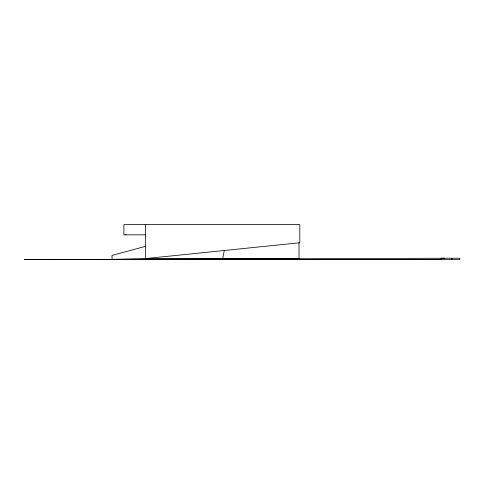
<?xml version="1.0" encoding="UTF-8"?>
<svg xmlns="http://www.w3.org/2000/svg" width="484" height="484" viewBox="0 0 484 484"><rect width="100%" height="100%" fill="white"/><g stroke="black" fill="none" stroke-linecap="round" stroke-linejoin="round"><path stroke-width="0.73" d="M222.719 258.565L224.286 250.494M145.642 246.308L112.04 255.401L112.04 259.43M441.112 259.43L441.112 258.238L459.8 258.238L459.8 259.43L24.2 259.43L112.04 259.351L145.642 258.565L299.802 242.75L299.802 224.57L123.898 224.57L123.898 234.843L145.642 234.843M49.9 259.309L47.868 259.43L55.2 259.351M444.863 258.238L108.289 259.43M145.642 258.565L299.802 258.565L299.802 259.43M441.112 259.351L267.095 259.43M451.893 258.238L451.893 259.43M299.015 242.835L299.015 258.565M145.642 224.57L145.642 259.43M142.641 259.43L113.885 259.43M125.876 234.45L125.876 234.843"/></g></svg>
